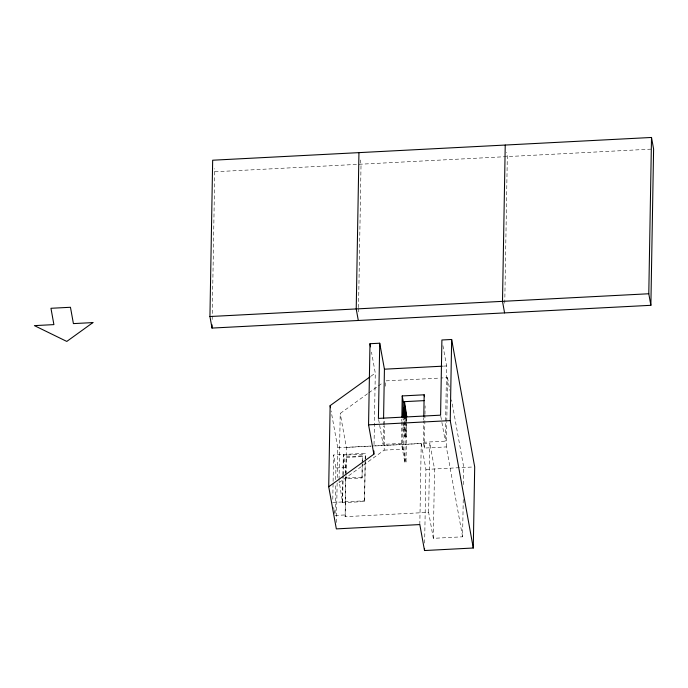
<?xml version="1.0" encoding="UTF-8"?>
<svg xmlns="http://www.w3.org/2000/svg" width="688" height="688" viewBox="0 0 688 688"><rect width="100%" height="100%" fill="white"/><g stroke="black" fill="none" stroke-linecap="round" stroke-linejoin="round"><path stroke-width="0.52" stroke-dasharray="3.44 2.58" d="M212.179 319.507L214.751 171.768L214.183 168.62M332.794 499.299L333.087 482.417M333.104 481.359L333.568 454.983L365.259 453.34L365.294 459.335M335.125 513.343L335.632 483.802M335.71 479.579L335.916 467.969L333.568 454.983M336.449 522.493L337.154 481.927M337.232 477.661L337.756 447.776L331.083 410.899M365.276 460.392L364.563 501.543L342.615 502.679L339.038 480.568M339.064 479.502L340.216 413.454L368.003 393.416M342.486 501.956L342.951 475.58M342.968 474.522L343.312 454.476L345.668 467.462L345.574 472.742M342.615 502.679L343.08 476.302M343.097 475.245L343.45 455.198L365.388 454.063M463.239 499.522L462.585 536.812L433.328 538.326L428.633 512.354L345.152 516.679L345.496 476.965M345.152 516.679L345.875 475.133M345.892 474.066L346.356 447.432L340.216 413.454M362.292 464.065L362.051 477.954L345.961 478.788L346.012 475.58M346.03 474.514L346.202 456.694L362.292 455.86L362.309 462.998M358.457 311.922L358.517 308.706M358.534 307.639L361.037 164.183L360.28 159.986M362.051 477.954L362.146 464.409M362.163 463.342L362.292 455.86M364.563 501.543L365.13 460.728M365.147 459.67L365.259 453.34M374.04 444.586L375.287 373.077L371.494 352.101M406.711 422.019L406.015 462.121L404.793 462.181L401.405 443.425L383.113 444.371L383.44 426.113M383.457 425.038L383.551 419.671M339.003 482.701L384.162 450.141L384.592 425.64M384.609 424.573L384.704 419.25M385.28 386.226L385.366 380.894L440.036 378.065M401.405 443.425L401.766 422.32M401.792 421.262L401.826 419.155M402.446 449.195L402.979 418.596M406.427 418.485L406.118 436.648L404.897 436.708L403.177 427.188L403.323 418.639M406.015 462.121L403.667 449.135L404.217 417.478M406.118 436.648L404.389 427.119L404.561 417.504M404.897 436.708L405.232 417.478M404.793 462.181L405.49 422.088M405.516 421.03L405.602 415.758M406.728 420.97L406.789 417.805M419.818 524.566L421.237 443.442L372.002 445.996M462.585 536.812L446.331 446.916L424.384 448.06L423.344 442.281L423.713 421.185M423.731 420.127L423.765 418.012M424.384 448.06L424.96 415.346M424.978 414.288L425.124 405.851M424.642 543.073L425.932 469.422L421.237 443.442M428.633 512.354L429.837 443.106L372.045 446.099M433.328 538.326L434.541 469.078L429.837 443.106M423.344 442.281L445.282 441.146L446.598 365.964L442.84 345.178M446.331 446.916L446.761 422.415M446.779 421.348L447.535 377.669L441.111 378.004M463.497 484.61L463.789 467.565L451.552 399.883M504.76 303.262L507.314 156.597L506.557 152.392M370.944 376.207L375.287 373.077M368.871 392.788L377.557 386.527M378.426 385.908L382.76 382.777M214.751 171.768L652.534 149.064M443.382 366.128L446.598 365.964M403.177 427.188L404.389 427.119M337.756 447.776L370.935 446.056M346.356 447.432L370.978 446.159M384.162 450.141L403.667 449.135M346.331 457.417L362.421 456.583M335.916 467.969L345.668 467.462M425.932 469.422L472.57 467.006M361.922 477.231L345.823 478.065L345.961 478.788M332.734 502.464L364.434 500.821M335.082 515.458L344.834 514.951M447.535 377.669L449.832 390.363M440.776 416.206L441.713 421.409M441.902 422.441L445.282 441.146M378.606 419.431L383.113 444.371M333.637 507.46L333.998 509.455M334.179 510.462L334.721 513.454"/><path stroke-width="1.03" d="M209.935 316.523L212.669 160.218L651.51 137.462L653.6 149.012L650.874 305.309L212.024 328.073L209.935 316.523L648.784 293.759L650.874 305.309M212.024 328.073L212.085 324.856M328.718 486.751L373.876 454.192L368.562 424.84L369.981 343.716L379.733 343.209L378.417 418.399L440.587 415.174L441.902 339.984L451.655 339.476L474.694 466.894L473.275 548.009L424.513 550.538L419.818 524.566L336.337 528.891L328.718 486.751L330.137 405.628L370.075 376.835M358.947 152.633L356.221 308.938L358.31 320.488M373.876 454.192L373.928 450.993M383.569 418.596L384.429 369.189L379.733 343.209M401.861 417.04L402.231 395.935L424.169 394.8L424.522 396.727M402.996 417.539L403.271 401.715L402.231 395.935M403.34 417.573L403.512 407.958M404.217 417.478L404.492 401.646L406.806 416.747M404.561 417.504L404.768 405.757L406.453 417.418M405.232 417.478L404.234 409.627M423.782 416.962L424.169 394.8M424.513 550.538L424.556 548.405M473.275 548.009L450.236 420.6L451.655 339.476M505.233 145.048L502.498 301.353L504.588 312.902M648.784 293.759L651.51 137.462M384.429 369.189L442.315 366.188M403.271 401.715L424.169 400.631M405.266 415.346L406.488 415.277M368.562 424.84L450.236 420.6M405.258 412.705L405.619 414.701M369.981 343.716L370.548 346.864M330.137 405.628L330.515 407.735M92.914 322.595L66.788 341.429L34.4 325.622L53.905 324.616L50.955 308.284L70.46 307.278L73.41 323.601L92.914 322.595"/></g></svg>
